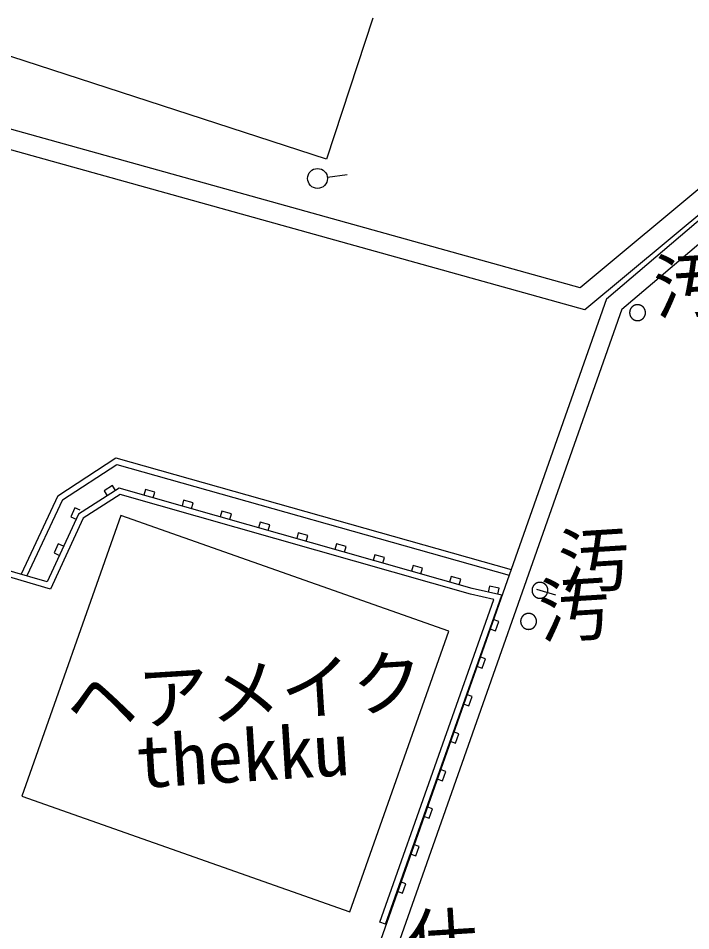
# Model space of a CAD drawing. Units: millimetres, scale not verified. Extents: x 40000 to 680000, y 20000 to 380000.
# Drawn here: x 432818 to 449737, y 306103 to 329044 of the extents above; entities that cross this region are included whole.
import ezdxf
from ezdxf.enums import TextEntityAlignment as Align

# ---------------------------------------------------------------- set-up
doc = ezdxf.new("R2010")
doc.units = ezdxf.units.MM
doc.header["$LTSCALE"] = 1000
doc.layers.add('M-BGD', color=7, linetype='Continuous', lineweight=25)
doc.styles.add('ＭＳ ゴシック', font='')
doc.styles.get('ＭＳ ゴシック').set_extended_font_data('MS Gothic')

msp = doc.modelspace()

# ---------------------------------------------------------------- linework, layer by layer
at = {"layer": 'M-BGD'}
for p, q in [((441738, 329044), (440577, 325505)), ((440577, 325505), (431702, 328386)), ((446954, 322263), (431314, 326623)), ((447072, 321711), (431188, 326139)), ((447619, 321993), (452107, 325810)), ((450638, 325337), (446954, 322263)), ((440595, 325050), (441090, 325115)), ((448003, 321729), (452171, 325273)), ((450970, 324963), (447072, 321711)), ((447619, 321993), (440806, 302671)), ((448003, 321729), (441250, 302578)), ((433546, 314874), (421871, 318249)), ((433629, 314694), (421829, 318104)), ((433814, 317035), (435277, 317991)), ((435277, 317991), (445218, 315185)), ((433931, 316933), (435302, 317828)), ((435302, 317828), (445168, 315043)), ((435187, 317299), (434976, 317165)), ((435267, 317172), (435187, 317299)), ((435359, 317230), (434334, 316580)), ((435383, 317068), (434451, 316477)), ((434976, 317165), (435056, 317038)), ((444236, 314707), (435359, 317230)), ((444199, 314561), (435383, 317068)), ((436017, 317199), (435976, 317055)), ((436257, 317131), (436017, 317199)), ((436216, 316987), (436257, 317131)), ((433814, 317035), (432888, 315065)), ((433931, 316933), (433034, 315022)), ((436979, 316926), (436938, 316782)), ((437219, 316858), (436979, 316926)), ((437178, 316713), (437219, 316858)), ((434242, 316739), (434137, 316512)), ((434378, 316676), (434242, 316739)), ((437941, 316652), (437900, 316508)), ((438181, 316584), (437941, 316652)), ((435400, 316544), (432910, 309487)), ((434334, 316580), (433546, 314874)), ((434451, 316477), (433629, 314694)), ((434137, 316512), (434273, 316449)), ((443649, 313633), (435400, 316544)), ((438140, 316440), (438181, 316584)), ((438903, 316379), (438862, 316235)), ((439143, 316311), (438903, 316379)), ((439102, 316166), (439143, 316311)), ((439864, 316105), (439823, 315961)), ((440105, 316037), (439864, 316105)), ((440064, 315893), (440105, 316037)), ((433823, 315831), (433718, 315604)), ((433959, 315768), (433823, 315831)), ((440826, 315832), (440785, 315688)), ((441067, 315764), (440826, 315832)), ((441026, 315619), (441067, 315764)), ((433718, 315604), (433854, 315541)), ((441788, 315558), (441747, 315414)), ((442029, 315490), (441788, 315558)), ((441988, 315346), (442029, 315490)), ((442750, 315285), (442709, 315141)), ((442991, 315217), (442750, 315285)), ((442950, 315072), (442991, 315217)), ((443712, 315011), (443671, 314867)), ((443952, 314943), (443712, 315011)), ((443911, 314799), (443952, 314943)), ((444671, 314765), (444639, 314618)), ((444915, 314712), (444671, 314765)), ((442056, 306271), (444981, 314544)), ((444783, 314433), (444199, 314561)), ((444981, 314544), (444236, 314707)), ((444883, 314565), (444915, 314712)), ((445857, 314693), (446336, 314550)), ((441915, 306321), (444783, 314433)), ((444906, 313881), (444764, 313931)), ((444823, 313645), (444906, 313881)), ((441159, 306577), (443649, 313633)), ((444681, 313695), (444823, 313645)), ((444573, 312938), (444431, 312988)), ((444489, 312702), (444573, 312938)), ((444348, 312752), (444489, 312702)), ((444239, 311995), (444098, 312045)), ((444014, 311810), (444156, 311760)), ((444156, 311760), (444239, 311995)), ((443906, 311053), (443764, 311103)), ((443681, 310867), (443822, 310817)), ((443822, 310817), (443906, 311053)), ((443572, 310110), (443431, 310160)), ((443489, 309874), (443572, 310110)), ((443348, 309924), (443489, 309874)), ((432910, 309487), (441159, 306577)), ((443239, 309167), (443098, 309217)), ((443156, 308931), (443239, 309167)), ((443014, 308981), (443156, 308931)), ((442906, 308224), (442764, 308274)), ((442822, 307988), (442906, 308224)), ((442681, 308038), (442822, 307988)), ((442572, 307281), (442431, 307331)), ((442489, 307046), (442572, 307281)), ((442348, 307096), (442489, 307046)), ((442056, 306271), (441915, 306321))]:
    msp.add_line(p, q, dxfattribs=at)
for points in [[(448598, 321642), (448598, 321645), (448598, 321649), (448598, 321652), (448598, 321656), (448597, 321659), (448597, 321663), (448597, 321666), (448596, 321670), (448596, 321673), (448595, 321677), (448595, 321680), (448594, 321684), (448593, 321687), (448592, 321690), (448591, 321694), (448590, 321697), (448589, 321701), (448588, 321704), (448587, 321707), (448586, 321711), (448585, 321714), (448584, 321717), (448582, 321720), (448581, 321724), (448579, 321727), (448578, 321730), (448576, 321733), (448575, 321736), (448573, 321739), (448571, 321742), (448570, 321745), (448568, 321748), (448566, 321751), (448564, 321754), (448562, 321757), (448560, 321760), (448558, 321763), (448556, 321765), (448553, 321768), (448551, 321771), (448549, 321773), (448547, 321776), (448544, 321779), (448542, 321781), (448539, 321784), (448537, 321786), (448534, 321789), (448532, 321791), (448529, 321793), (448526, 321795), (448524, 321798), (448521, 321800), (448518, 321802), (448515, 321804), (448513, 321806), (448510, 321808), (448507, 321810), (448504, 321812), (448501, 321814), (448498, 321815), (448495, 321817), (448492, 321819), (448488, 321820), (448485, 321822), (448482, 321823), (448479, 321825), (448476, 321826), (448473, 321828), (448469, 321829), (448466, 321830), (448463, 321831), (448459, 321832), (448456, 321833), (448453, 321834), (448449, 321835), (448446, 321836), (448443, 321837), (448439, 321838), (448436, 321838), (448432, 321839), (448429, 321840), (448425, 321840), (448422, 321841), (448418, 321841), (448415, 321841), (448411, 321842), (448408, 321842), (448404, 321842), (448401, 321842), (448397, 321842), (448394, 321842), (448390, 321842), (448387, 321842), (448383, 321841), (448380, 321841), (448376, 321841), (448373, 321840), (448369, 321840), (448366, 321839), (448363, 321839), (448359, 321838), (448356, 321837), (448352, 321837), (448349, 321836), (448345, 321835), (448342, 321834), (448339, 321833), (448335, 321832), (448332, 321831), (448329, 321830), (448326, 321828), (448322, 321827), (448319, 321826), (448316, 321824), (448313, 321823), (448310, 321821), (448306, 321820), (448303, 321818), (448300, 321816), (448297, 321815), (448294, 321813), (448291, 321811), (448288, 321809), (448285, 321807), (448283, 321805), (448280, 321803), (448277, 321801), (448274, 321799), (448271, 321797), (448269, 321794), (448266, 321792), (448263, 321790), (448261, 321787), (448258, 321785), (448256, 321782), (448253, 321780), (448251, 321777), (448249, 321775), (448246, 321772), (448244, 321769), (448242, 321767), (448240, 321764), (448238, 321761), (448236, 321758), (448234, 321755), (448232, 321753), (448230, 321750), (448228, 321747), (448226, 321744), (448224, 321741), (448223, 321738), (448221, 321735), (448219, 321731), (448218, 321728), (448216, 321725), (448215, 321722), (448214, 321719), (448212, 321715), (448211, 321712), (448210, 321709), (448209, 321706), (448208, 321702), (448207, 321699), (448206, 321696), (448205, 321692), (448204, 321689), (448203, 321685), (448202, 321682), (448202, 321678), (448201, 321675), (448200, 321672), (448200, 321668), (448200, 321665), (448199, 321661), (448199, 321658), (448199, 321654), (448198, 321651), (448198, 321647), (448198, 321644), (448198, 321640), (448198, 321637), (448198, 321633), (448199, 321630), (448199, 321626), (448199, 321623), (448200, 321619), (448200, 321616), (448200, 321612), (448201, 321609), (448202, 321605), (448202, 321602), (448203, 321599), (448204, 321595), (448205, 321592), (448206, 321588), (448207, 321585), (448208, 321582), (448209, 321578), (448210, 321575), (448211, 321572), (448212, 321568), (448214, 321565), (448215, 321562), (448216, 321559), (448218, 321556), (448219, 321552), (448221, 321549), (448223, 321546), (448224, 321543), (448226, 321540), (448228, 321537), (448230, 321534), (448232, 321531), (448234, 321528), (448236, 321526), (448238, 321523), (448240, 321520), (448242, 321517), (448244, 321514), (448246, 321512), (448249, 321509), (448251, 321507), (448253, 321504), (448256, 321501), (448258, 321499), (448261, 321497), (448263, 321494), (448266, 321492), (448269, 321490), (448271, 321487), (448274, 321485), (448277, 321483), (448280, 321481), (448283, 321479), (448285, 321477), (448288, 321475), (448291, 321473), (448294, 321471), (448297, 321469), (448300, 321468), (448303, 321466), (448306, 321464), (448310, 321463), (448313, 321461), (448316, 321460), (448319, 321458), (448322, 321457), (448326, 321456), (448329, 321454), (448332, 321453), (448335, 321452), (448339, 321451), (448342, 321450), (448345, 321449), (448349, 321448), (448352, 321447), (448356, 321447), (448359, 321446), (448363, 321445), (448366, 321445), (448369, 321444), (448373, 321444), (448376, 321443), (448380, 321443), (448383, 321442), (448387, 321442), (448390, 321442), (448394, 321442), (448397, 321442), (448401, 321442), (448404, 321442), (448408, 321442), (448411, 321442), (448415, 321443), (448418, 321443), (448422, 321443), (448425, 321444), (448429, 321444), (448432, 321445), (448436, 321445), (448439, 321446), (448443, 321447), (448446, 321448), (448449, 321449), (448453, 321449), (448456, 321450), (448459, 321452), (448463, 321453), (448466, 321454), (448469, 321455), (448473, 321456), (448476, 321458), (448479, 321459), (448482, 321460), (448485, 321462), (448488, 321463), (448492, 321465), (448495, 321467), (448498, 321468), (448501, 321470), (448504, 321472), (448507, 321474), (448510, 321476), (448513, 321478), (448515, 321480), (448518, 321482), (448521, 321484), (448524, 321486), (448526, 321488), (448529, 321491), (448532, 321493), (448534, 321495), (448537, 321498), (448539, 321500), (448542, 321503), (448544, 321505), (448547, 321508), (448549, 321510), (448551, 321513), (448553, 321516), (448556, 321519), (448558, 321521), (448560, 321524), (448562, 321527), (448564, 321530), (448566, 321533), (448568, 321536), (448570, 321539), (448571, 321542), (448573, 321545), (448575, 321548), (448576, 321551), (448578, 321554), (448579, 321557), (448581, 321560), (448582, 321564), (448584, 321567), (448585, 321570), (448586, 321573), (448587, 321577), (448588, 321580), (448589, 321583), (448590, 321587), (448591, 321590), (448592, 321593), (448593, 321597), (448594, 321600), (448595, 321604), (448595, 321607), (448596, 321611), (448596, 321614), (448597, 321617), (448597, 321621), (448597, 321624), (448598, 321628), (448598, 321631), (448598, 321635), (448598, 321638)], [(446143, 314662), (446143, 314665), (446142, 314669), (446142, 314672), (446142, 314676), (446142, 314679), (446142, 314683), (446141, 314686), (446141, 314690), (446140, 314693), (446140, 314697), (446139, 314700), (446138, 314703), (446137, 314707), (446137, 314710), (446136, 314714), (446135, 314717), (446134, 314720), (446133, 314724), (446132, 314727), (446130, 314730), (446129, 314734), (446128, 314737), (446127, 314740), (446125, 314743), (446124, 314746), (446122, 314750), (446121, 314753), (446119, 314756), (446117, 314759), (446116, 314762), (446114, 314765), (446112, 314768), (446110, 314771), (446108, 314774), (446106, 314777), (446104, 314780), (446102, 314782), (446100, 314785), (446098, 314788), (446096, 314791), (446093, 314793), (446091, 314796), (446089, 314798), (446086, 314801), (446084, 314803), (446081, 314806), (446079, 314808), (446076, 314811), (446073, 314813), (446071, 314815), (446068, 314817), (446065, 314820), (446063, 314822), (446060, 314824), (446057, 314826), (446054, 314828), (446051, 314830), (446048, 314832), (446045, 314833), (446042, 314835), (446039, 314837), (446036, 314839), (446033, 314840), (446030, 314842), (446027, 314843), (446023, 314845), (446020, 314846), (446017, 314847), (446014, 314849), (446010, 314850), (446007, 314851), (446004, 314852), (446000, 314853), (445997, 314854), (445994, 314855), (445990, 314856), (445987, 314857), (445983, 314857), (445980, 314858), (445977, 314859), (445973, 314859), (445970, 314860), (445966, 314860), (445963, 314861), (445959, 314861), (445956, 314861), (445952, 314861), (445949, 314862), (445945, 314862), (445942, 314862), (445938, 314862), (445935, 314862), (445931, 314861), (445928, 314861), (445924, 314861), (445921, 314861), (445917, 314860), (445914, 314860), (445910, 314859), (445907, 314858), (445903, 314858), (445900, 314857), (445897, 314856), (445893, 314856), (445890, 314855), (445887, 314854), (445883, 314853), (445880, 314852), (445877, 314850), (445873, 314849), (445870, 314848), (445867, 314847), (445863, 314845), (445860, 314844), (445857, 314842), (445854, 314841), (445851, 314839), (445848, 314838), (445845, 314836), (445842, 314834), (445839, 314833), (445836, 314831), (445833, 314829), (445830, 314827), (445827, 314825), (445824, 314823), (445821, 314821), (445819, 314819), (445816, 314816), (445813, 314814), (445810, 314812), (445808, 314809), (445805, 314807), (445803, 314805), (445800, 314802), (445798, 314800), (445795, 314797), (445793, 314795), (445791, 314792), (445789, 314789), (445786, 314786), (445784, 314784), (445782, 314781), (445780, 314778), (445778, 314775), (445776, 314772), (445774, 314769), (445772, 314766), (445770, 314763), (445769, 314760), (445767, 314757), (445765, 314754), (445764, 314751), (445762, 314748), (445761, 314745), (445759, 314742), (445758, 314738), (445757, 314735), (445755, 314732), (445754, 314729), (445753, 314725), (445752, 314722), (445751, 314719), (445750, 314715), (445749, 314712), (445748, 314709), (445747, 314705), (445747, 314702), (445746, 314698), (445745, 314695), (445745, 314691), (445744, 314688), (445744, 314684), (445744, 314681), (445743, 314677), (445743, 314674), (445743, 314670), (445743, 314667), (445743, 314663), (445743, 314660), (445743, 314656), (445743, 314653), (445743, 314649), (445743, 314646), (445744, 314642), (445744, 314639), (445744, 314636), (445745, 314632), (445745, 314629), (445746, 314625), (445747, 314622), (445747, 314618), (445748, 314615), (445749, 314611), (445750, 314608), (445751, 314605), (445752, 314601), (445753, 314598), (445754, 314595), (445755, 314591), (445757, 314588), (445758, 314585), (445759, 314582), (445761, 314579), (445762, 314575), (445764, 314572), (445765, 314569), (445767, 314566), (445769, 314563), (445770, 314560), (445772, 314557), (445774, 314554), (445776, 314551), (445778, 314548), (445780, 314545), (445782, 314542), (445784, 314540), (445786, 314537), (445789, 314534), (445791, 314532), (445793, 314529), (445795, 314526), (445798, 314524), (445800, 314521), (445803, 314519), (445805, 314516), (445808, 314514), (445810, 314512), (445813, 314509), (445816, 314507), (445819, 314505), (445821, 314503), (445824, 314501), (445827, 314499), (445830, 314497), (445833, 314495), (445836, 314493), (445839, 314491), (445842, 314489), (445845, 314487), (445848, 314486), (445851, 314484), (445854, 314482), (445857, 314481), (445860, 314479), (445863, 314478), (445867, 314477), (445870, 314475), (445873, 314474), (445877, 314473), (445880, 314472), (445883, 314471), (445887, 314470), (445890, 314469), (445893, 314468), (445897, 314467), (445900, 314466), (445903, 314466), (445907, 314465), (445910, 314464), (445914, 314464), (445917, 314463), (445921, 314463), (445924, 314463), (445928, 314462), (445931, 314462), (445935, 314462), (445938, 314462), (445942, 314462), (445945, 314462), (445949, 314462), (445952, 314462), (445956, 314462), (445959, 314462), (445963, 314463), (445966, 314463), (445970, 314464), (445973, 314464), (445977, 314465), (445980, 314465), (445983, 314466), (445987, 314467), (445990, 314467), (445994, 314468), (445997, 314469), (446000, 314470), (446004, 314471), (446007, 314472), (446010, 314474), (446014, 314475), (446017, 314476), (446020, 314477), (446023, 314479), (446027, 314480), (446030, 314482), (446033, 314483), (446036, 314485), (446039, 314486), (446042, 314488), (446045, 314490), (446048, 314492), (446051, 314494), (446054, 314496), (446057, 314498), (446060, 314500), (446063, 314502), (446065, 314504), (446068, 314506), (446071, 314508), (446073, 314510), (446076, 314513), (446079, 314515), (446081, 314518), (446084, 314520), (446086, 314522), (446089, 314525), (446091, 314528), (446093, 314530), (446096, 314533), (446098, 314536), (446100, 314538), (446102, 314541), (446104, 314544), (446106, 314547), (446108, 314550), (446110, 314553), (446112, 314555), (446114, 314558), (446116, 314561), (446117, 314564), (446119, 314568), (446121, 314571), (446122, 314574), (446124, 314577), (446125, 314580), (446127, 314583), (446128, 314587), (446129, 314590), (446130, 314593), (446132, 314596), (446133, 314600), (446134, 314603), (446135, 314606), (446136, 314610), (446137, 314613), (446137, 314617), (446138, 314620), (446139, 314623), (446140, 314627), (446140, 314630), (446141, 314634), (446141, 314637), (446142, 314641), (446142, 314644), (446142, 314648), (446142, 314651), (446142, 314655), (446143, 314658)], [(445857, 313880), (445857, 313884), (445857, 313887), (445856, 313891), (445856, 313894), (445856, 313898), (445856, 313901), (445855, 313905), (445855, 313908), (445854, 313912), (445854, 313915), (445853, 313919), (445852, 313922), (445852, 313926), (445851, 313929), (445850, 313932), (445849, 313936), (445848, 313939), (445847, 313942), (445846, 313946), (445845, 313949), (445843, 313952), (445842, 313956), (445841, 313959), (445839, 313962), (445838, 313965), (445836, 313968), (445835, 313971), (445833, 313975), (445831, 313978), (445830, 313981), (445828, 313984), (445826, 313987), (445824, 313990), (445822, 313993), (445820, 313995), (445818, 313998), (445816, 314001), (445814, 314004), (445812, 314007), (445810, 314009), (445807, 314012), (445805, 314015), (445803, 314017), (445800, 314020), (445798, 314022), (445795, 314025), (445793, 314027), (445790, 314029), (445788, 314032), (445785, 314034), (445782, 314036), (445779, 314038), (445777, 314040), (445774, 314043), (445771, 314045), (445768, 314047), (445765, 314048), (445762, 314050), (445759, 314052), (445756, 314054), (445753, 314056), (445750, 314057), (445747, 314059), (445744, 314060), (445741, 314062), (445737, 314063), (445734, 314065), (445731, 314066), (445728, 314067), (445724, 314069), (445721, 314070), (445718, 314071), (445714, 314072), (445711, 314073), (445708, 314074), (445704, 314075), (445701, 314075), (445698, 314076), (445694, 314077), (445691, 314078), (445687, 314078), (445684, 314079), (445680, 314079), (445677, 314079), (445673, 314080), (445670, 314080), (445666, 314080), (445663, 314080), (445659, 314080), (445656, 314080), (445652, 314080), (445649, 314080), (445645, 314080), (445642, 314080), (445638, 314080), (445635, 314079), (445631, 314079), (445628, 314078), (445624, 314078), (445621, 314077), (445618, 314077), (445614, 314076), (445611, 314075), (445607, 314074), (445604, 314073), (445601, 314072), (445597, 314071), (445594, 314070), (445591, 314069), (445587, 314068), (445584, 314067), (445581, 314065), (445578, 314064), (445574, 314063), (445571, 314061), (445568, 314060), (445565, 314058), (445562, 314056), (445559, 314055), (445556, 314053), (445553, 314051), (445550, 314049), (445547, 314047), (445544, 314046), (445541, 314044), (445538, 314041), (445535, 314039), (445533, 314037), (445530, 314035), (445527, 314033), (445524, 314031), (445522, 314028), (445519, 314026), (445517, 314023), (445514, 314021), (445512, 314018), (445509, 314016), (445507, 314013), (445505, 314011), (445503, 314008), (445500, 314005), (445498, 314002), (445496, 314000), (445494, 313997), (445492, 313994), (445490, 313991), (445488, 313988), (445486, 313985), (445484, 313982), (445483, 313979), (445481, 313976), (445479, 313973), (445478, 313970), (445476, 313967), (445475, 313964), (445473, 313960), (445472, 313957), (445471, 313954), (445469, 313951), (445468, 313947), (445467, 313944), (445466, 313941), (445465, 313937), (445464, 313934), (445463, 313931), (445462, 313927), (445461, 313924), (445461, 313920), (445460, 313917), (445459, 313914), (445459, 313910), (445458, 313907), (445458, 313903), (445458, 313900), (445457, 313896), (445457, 313893), (445457, 313889), (445457, 313886), (445457, 313882), (445457, 313879), (445457, 313875), (445457, 313872), (445457, 313868), (445457, 313865), (445458, 313861), (445458, 313858), (445458, 313854), (445459, 313851), (445459, 313847), (445460, 313844), (445461, 313840), (445461, 313837), (445462, 313834), (445463, 313830), (445464, 313827), (445465, 313823), (445466, 313820), (445467, 313817), (445468, 313813), (445469, 313810), (445471, 313807), (445472, 313804), (445473, 313800), (445475, 313797), (445476, 313794), (445478, 313791), (445479, 313788), (445481, 313785), (445483, 313782), (445484, 313779), (445486, 313776), (445488, 313773), (445490, 313770), (445492, 313767), (445494, 313764), (445496, 313761), (445498, 313758), (445500, 313756), (445503, 313753), (445505, 313750), (445507, 313748), (445509, 313745), (445512, 313742), (445514, 313740), (445517, 313737), (445519, 313735), (445522, 313733), (445524, 313730), (445527, 313728), (445530, 313726), (445533, 313724), (445535, 313721), (445538, 313719), (445541, 313717), (445544, 313715), (445547, 313713), (445550, 313711), (445553, 313710), (445556, 313708), (445559, 313706), (445562, 313704), (445565, 313703), (445568, 313701), (445571, 313700), (445574, 313698), (445578, 313697), (445581, 313695), (445584, 313694), (445587, 313693), (445591, 313692), (445594, 313691), (445597, 313689), (445601, 313688), (445604, 313687), (445607, 313687), (445611, 313686), (445614, 313685), (445618, 313684), (445621, 313684), (445624, 313683), (445628, 313682), (445631, 313682), (445635, 313682), (445638, 313681), (445642, 313681), (445645, 313681), (445649, 313681), (445652, 313680), (445656, 313680), (445659, 313680), (445663, 313680), (445666, 313681), (445670, 313681), (445673, 313681), (445677, 313681), (445680, 313682), (445684, 313682), (445687, 313683), (445691, 313683), (445694, 313684), (445698, 313685), (445701, 313685), (445704, 313686), (445708, 313687), (445711, 313688), (445714, 313689), (445718, 313690), (445721, 313691), (445724, 313692), (445728, 313693), (445731, 313695), (445734, 313696), (445737, 313697), (445741, 313699), (445744, 313700), (445747, 313702), (445750, 313704), (445753, 313705), (445756, 313707), (445759, 313709), (445762, 313710), (445765, 313712), (445768, 313714), (445771, 313716), (445774, 313718), (445777, 313720), (445779, 313722), (445782, 313725), (445785, 313727), (445788, 313729), (445790, 313731), (445793, 313734), (445795, 313736), (445798, 313739), (445800, 313741), (445803, 313744), (445805, 313746), (445807, 313749), (445810, 313752), (445812, 313754), (445814, 313757), (445816, 313760), (445818, 313763), (445820, 313765), (445822, 313768), (445824, 313771), (445826, 313774), (445828, 313777), (445830, 313780), (445831, 313783), (445833, 313786), (445835, 313789), (445836, 313793), (445838, 313796), (445839, 313799), (445841, 313802), (445842, 313805), (445843, 313809), (445845, 313812), (445846, 313815), (445847, 313818), (445848, 313822), (445849, 313825), (445850, 313829), (445851, 313832), (445852, 313835), (445852, 313839), (445853, 313842), (445854, 313846), (445854, 313849), (445855, 313852), (445855, 313856), (445856, 313859), (445856, 313863), (445856, 313866), (445856, 313870), (445857, 313873), (445857, 313877)]]:
    msp.add_lwpolyline(points, close=True, dxfattribs=at)
msp.add_circle((440347, 325017), 250, dxfattribs=at)

# ---------------------------------------------------------------- texts
at = {"layer": 'M-BGD', "style": 'ＭＳ ゴシック'}
for s, p in [('汚', (448869, 321211)), ('汚', (446473, 314310)), ('汚', (445972, 313076)), ('ヘアメイク', (434087, 310771)), ('thekku', (435840, 309290)), ('仕', (442648, 304734))]:
    msp.add_text(s, height=1320, rotation=3.566, dxfattribs=at).set_placement(p, align=Align.BOTTOM_LEFT)

doc.saveas('drawing.dxf')
